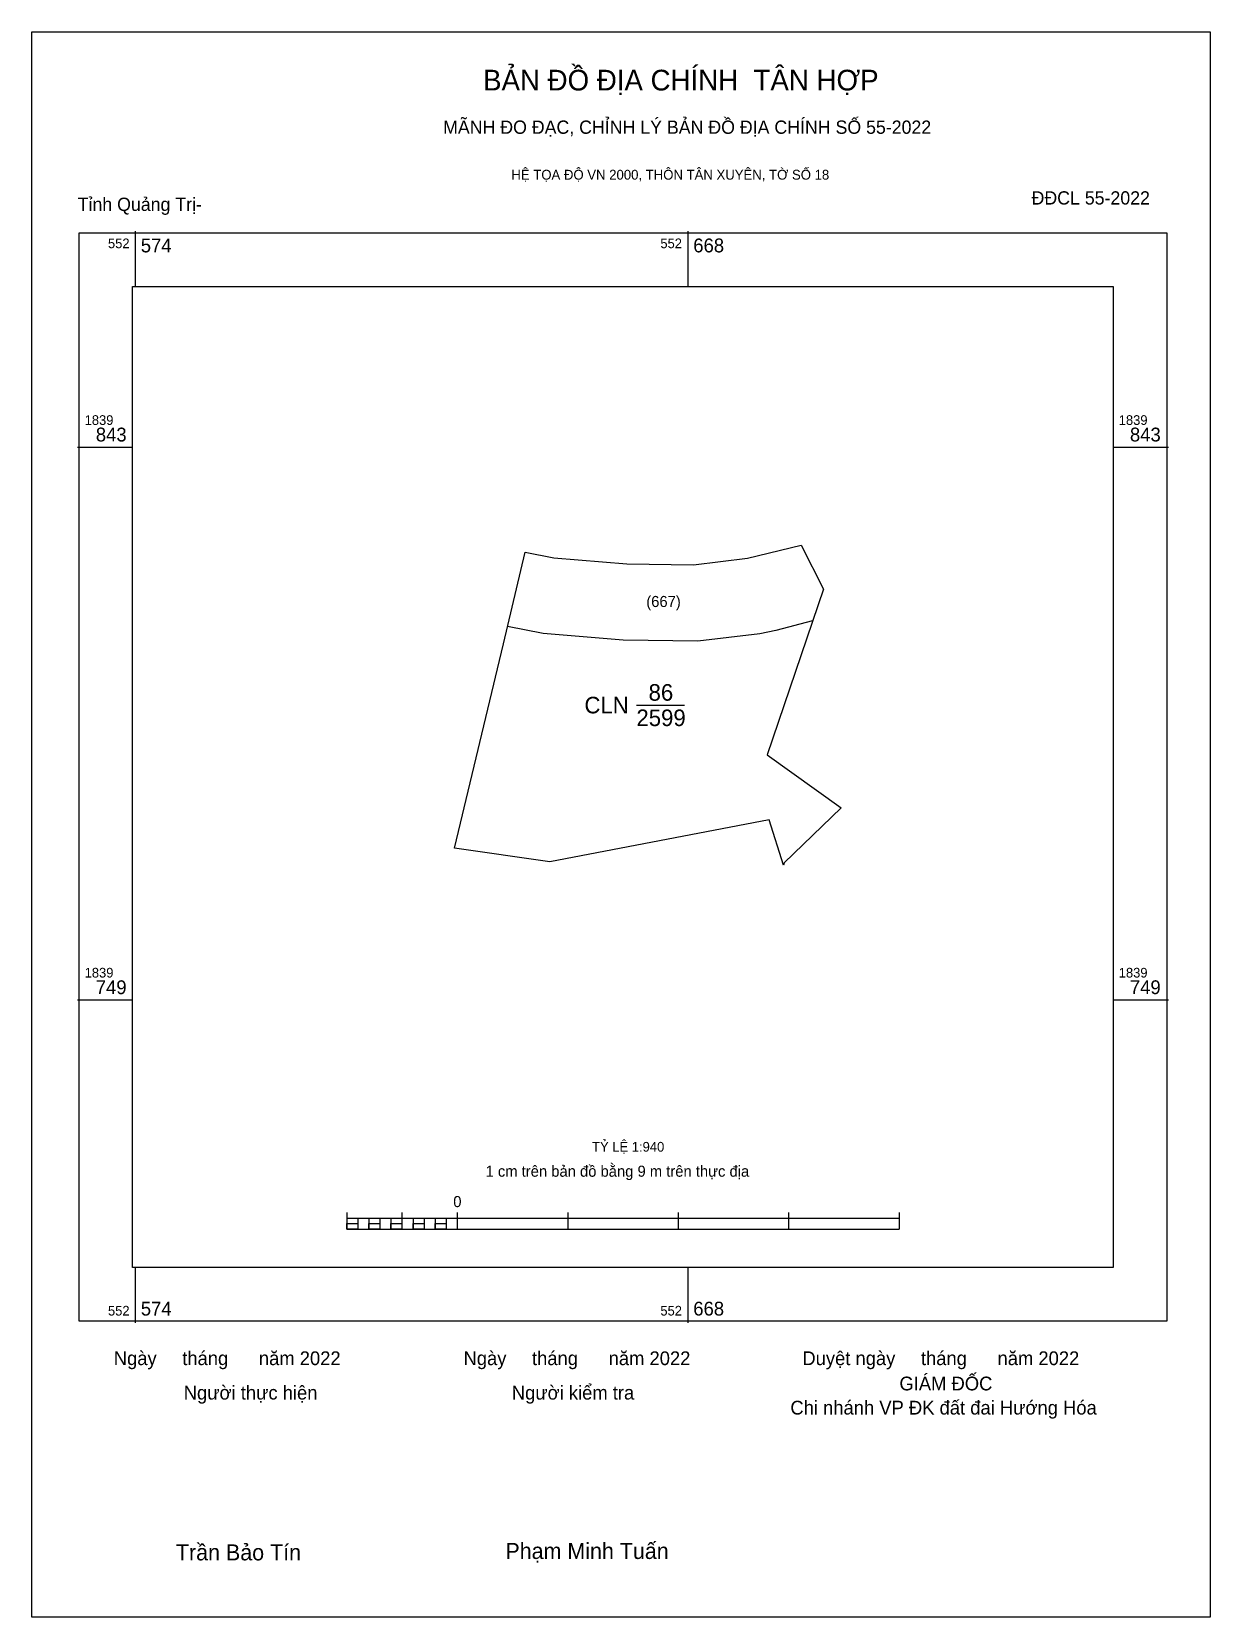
# Model space of a CAD drawing. Extents: x 552556 to 552757, y 1839645 to 1839915.
import ezdxf

# ---------------------------------------------------------------- set-up
doc = ezdxf.new("R2010")
doc.units = 0
for name, color, linetype in [('Level 10', 7, 'Continuous'), ('Level 13', 7, 'Continuous'), ('Level 15', 7, 'Continuous'), ('Level 27', 7, 'Continuous'), ('Level 50', 7, 'Continuous'), ('Level 6', 7, 'Continuous'), ('Level 62', 7, 'Continuous'), ('Level 63', 7, 'Continuous'), ('Level 9', 7, 'Continuous')]:
    doc.layers.add(name, color=color, linetype=linetype)

msp = doc.modelspace()

# ---------------------------------------------------------------- linework, layer by layer
at = {"layer": 'Level 10'}
msp.add_lwpolyline([(552687.43, 1839827.23), (552691.23, 1839819.74), (552681.63, 1839791.49), (552694.24, 1839782.51), (552684.54, 1839773.12), (552684.41, 1839772.72), (552682.01, 1839780.43), (552644.61, 1839773.33), (552628.39, 1839775.65), (552636.72, 1839810.44), (552640.45, 1839826.01), (552645.29, 1839825.05), (552657.77, 1839824.03), (552669.12, 1839823.86), (552678.29, 1839824.98)], close=True, dxfattribs=at)
at = {"layer": 'Level 15'}
msp.add_lwpolyline([(552556.4, 1839914.61), (552757.11, 1839914.61), (552757.11, 1839644.71), (552556.4, 1839644.71)], close=True, dxfattribs=at)
at = {"layer": 'Level 27'}
for p, q in [((552691.23, 1839819.74), (552691.24, 1839819.74)), ((552636.72, 1839810.44), (552636.71, 1839810.44)), ((552694.24, 1839782.51), (552694.25, 1839782.52)), ((552628.39, 1839775.65), (552628.39, 1839775.64)), ((552684.41, 1839772.72), (552684.41, 1839772.72))]:
    msp.add_line(p, q, dxfattribs=at)
at = {"layer": 'Level 50'}
msp.add_lwpolyline([(552689.38, 1839814.31), (552683.14, 1839812.7), (552680.37, 1839812.14), (552669.82, 1839810.84), (552657.14, 1839811.04), (552643.49, 1839812.16), (552637.42, 1839813.36)], dxfattribs=at)
at = {"layer": 'Level 62'}
msp.add_lwpolyline([(552573.59, 1839871.23), (552740.58, 1839871.23), (552740.58, 1839704.25), (552573.59, 1839704.25)], close=True, dxfattribs=at)
at = {"layer": 'Level 63'}
for p, q in [((552574.04, 1839880.64), (552574.04, 1839871.23)), ((552668.12, 1839880.64), (552668.12, 1839871.23)), ((552564.18, 1839843.91), (552573.59, 1839843.91)), ((552740.58, 1839843.91), (552749.98, 1839843.91)), ((552564.18, 1839749.84), (552573.59, 1839749.84)), ((552740.58, 1839749.84), (552749.98, 1839749.84)), ((552610.05, 1839713.59), (552610.05, 1839710.77)), ((552619.45, 1839713.59), (552619.45, 1839710.77)), ((552628.86, 1839713.59), (552628.86, 1839710.77)), ((552647.68, 1839713.59), (552647.68, 1839710.77)), ((552666.49, 1839713.59), (552666.49, 1839710.77)), ((552685.3, 1839713.59), (552685.3, 1839710.77)), ((552704.12, 1839713.59), (552704.12, 1839710.77)), ((552610.05, 1839712.65), (552704.12, 1839712.65)), ((552611.93, 1839712.65), (552611.93, 1839710.77)), ((552613.81, 1839712.65), (552613.81, 1839710.77)), ((552615.69, 1839712.65), (552615.69, 1839710.77)), ((552617.57, 1839712.65), (552617.57, 1839710.77)), ((552619.45, 1839712.65), (552619.45, 1839710.77)), ((552621.34, 1839712.65), (552621.34, 1839710.77)), ((552623.22, 1839712.65), (552623.22, 1839710.77)), ((552625.1, 1839712.65), (552625.1, 1839710.77)), ((552626.98, 1839712.65), (552626.98, 1839710.77)), ((552628.86, 1839712.65), (552628.86, 1839710.77)), ((552610.05, 1839710.77), (552704.12, 1839710.77)), ((552574.04, 1839704.25), (552574.04, 1839694.84)), ((552668.12, 1839704.25), (552668.12, 1839694.84))]:
    msp.add_line(p, q, dxfattribs=at)
for points in [[(552564.48, 1839880.35), (552749.69, 1839880.35), (552749.69, 1839695.13), (552564.48, 1839695.13)], [(552610.05, 1839711.71), (552611.93, 1839711.71), (552611.93, 1839710.77), (552610.05, 1839710.77)], [(552610.05, 1839711.71), (552611.93, 1839711.71), (552611.93, 1839710.77), (552610.05, 1839710.77)], [(552613.81, 1839711.71), (552615.69, 1839711.71), (552615.69, 1839710.77), (552613.81, 1839710.77)], [(552617.57, 1839711.71), (552619.45, 1839711.71), (552619.45, 1839710.77), (552617.57, 1839710.77)], [(552621.34, 1839711.71), (552623.22, 1839711.71), (552623.22, 1839710.77), (552621.34, 1839710.77)], [(552625.1, 1839711.71), (552626.98, 1839711.71), (552626.98, 1839710.77), (552625.1, 1839710.77)]]:
    msp.add_lwpolyline(points, close=True, dxfattribs=at)
at = {"layer": 'Level 9'}
msp.add_line((552659.37, 1839799.98), (552667.54, 1839799.98), dxfattribs=at)

# ---------------------------------------------------------------- texts
at = {"layer": 'Level 13'}
for s, height, p in [('(667)', 1.881, (552661.06, 1839816.68)), ('86', 2.822, (552661.45, 1839800.73)), ('CLN', 2.822, (552650.53, 1839798.57)), ('2599', 2.822, (552659.38, 1839796.41))]:
    msp.add_text(s, height=height, dxfattribs=at).set_placement(p)
at = {"layer": 'Level 6'}
msp.add_text('TỶ LỆ 1:940', height=1.6537, dxfattribs=at).set_placement((552651.83, 1839723.97))
at = {"layer": 'Level 63'}
for s, height, p in [('BẢN ĐỒ ĐỊA CHÍNH  TÂN HỢP', 3.5217, (552633.27, 1839904.61)), ('MÃNH ĐO ĐẠC, CHỈNH LÝ BẢN ĐỒ ĐỊA CHÍNH SỐ 55-2022', 2.2598, (552626.46, 1839897.23)), ('HỆ TỌA ĐỘ VN 2000, THÔN TÂN XUYÊN, TỜ SỐ 18', 1.6728, (552638.09, 1839889.43)), ('552', 1.646, (552569.39, 1839877.76)), ('574', 2.352, (552574.98, 1839877.05)), ('552', 1.646, (552663.46, 1839877.76)), ('668', 2.352, (552669.06, 1839877.05)), ('1839', 1.646, (552565.42, 1839847.68)), ('1839', 1.646, (552741.52, 1839847.68)), ('843', 2.352, (552567.32, 1839844.86)), ('843', 2.352, (552743.42, 1839844.86)), ('1839', 1.646, (552565.42, 1839753.61)), ('1839', 1.646, (552741.52, 1839753.61)), ('749', 2.352, (552567.31, 1839750.78)), ('749', 2.352, (552743.41, 1839750.78)), ('1 cm trên bản đồ bằng 9 m trên thực địa', 1.8814, (552633.69, 1839719.7)), ('0', 1.88, (552628.19, 1839714.53)), ('552', 1.646, (552569.39, 1839696.07)), ('574', 2.352, (552574.98, 1839696.07)), ('552', 1.646, (552663.46, 1839696.07)), ('668', 2.352, (552669.06, 1839696.07)), ('Ngày     tháng      năm 2022', 2.3408, (552570.38, 1839687.63)), ('Ngày     tháng      năm 2022', 2.3408, (552629.94, 1839687.63)), ('Duyệt ngày     tháng      năm 2022', 2.3408, (552687.64, 1839687.63)), ('Người thực hiện', 2.3408, (552582.29, 1839681.77)), ('Người kiểm tra', 2.3408, (552638.16, 1839681.77)), ('GIÁM ĐỐC', 2.341, (552704.17, 1839683.33)), ('Chi nhánh VP ĐK đất đai Hướng Hóa', 2.3408, (552685.6, 1839679.22)), ('Trần Bảo Tín', 2.7303, (552580.96, 1839654.39)), ('Phạm Minh Tuấn', 2.7303, (552637.07, 1839654.63))]:
    msp.add_text(s, height=height, dxfattribs=at).set_placement(p)
at = {"layer": 'Level 9'}
for s, p in [('Tỉnh Quảng Trị-', (552564.23, 1839884.1)), ('ĐĐCL 55-2022', (552726.67, 1839885.19))]:
    msp.add_text(s, height=2.2598, dxfattribs=at).set_placement(p)

doc.saveas('drawing.dxf')
